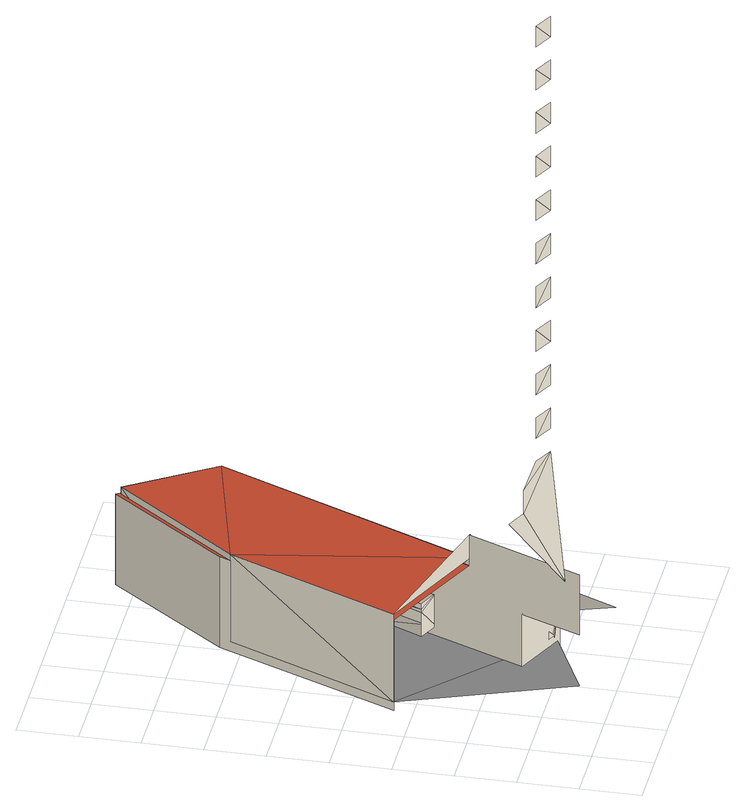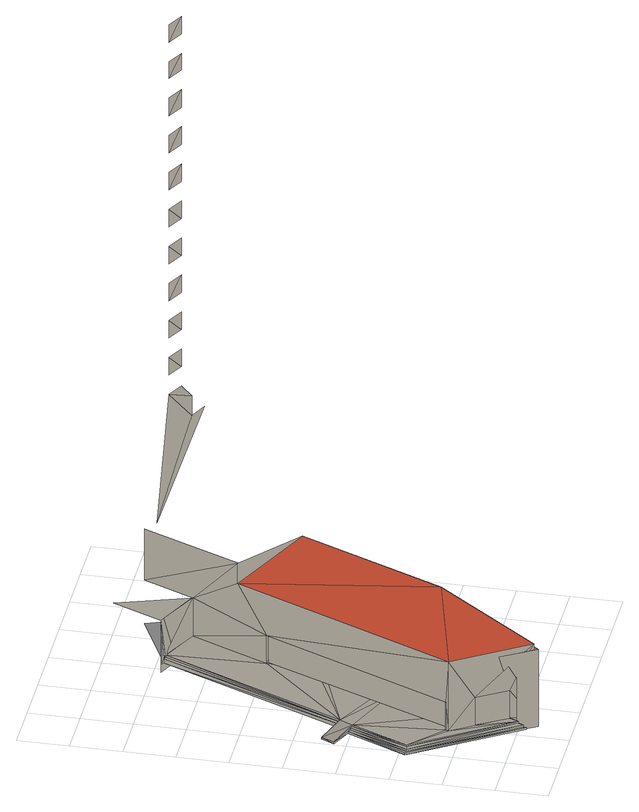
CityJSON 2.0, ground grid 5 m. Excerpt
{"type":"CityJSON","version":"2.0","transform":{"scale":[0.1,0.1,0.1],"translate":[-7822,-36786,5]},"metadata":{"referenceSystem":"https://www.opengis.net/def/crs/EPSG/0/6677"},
"CityObjects":{
"building1":{"type":"Building","attributes":{"class":9999,"usage":401,"measuredHeight":98.4,"storeysAboveGround":21,"storeysBelowGround":0,"prefecture":13,"city":13103,"footprintArea":1985.17,"fireproofType":1001,"coverageRatio":80,"floorAreaRatio":600,"surveyYear":2021,"urbanPlanType":21,"areaClassificationType":22,"landUseType":212,"districts":"10","detailedUsage":"1210","floodRisk_description":10,"floodRisk_rank":1,"floodRisk_depth":0.08,"floodRisk_adminType":2,"floodRisk_scale":2,"meshCode":"53394509"},"geometry":[{"type":"MultiSurface","lod":"2","boundaries":[[[0,1,2]],[[3,4,1]],[[0,2,5]],[[6,7,8]],[[9,10,11]],[[12,13,14]],[[15,16,17]],[[18,19,20]],[[21,22,23]],[[24,25,26]],[[27,28,29]],[[30,31,32]],[[33,34,35]],[[7,6,36]],[[10,9,37]],[[12,14,38]],[[17,16,39]],[[19,18,40]],[[22,21,41]],[[25,24,42]],[[28,27,43]],[[31,30,44]],[[34,33,45]],[[3,1,0]],[[46,47,48]],[[46,49,50]],[[51,52,53]],[[49,52,54]],[[55,56,57,58]],[[51,59,60]],[[61,51,62]],[[54,50,49]],[[60,63,51]],[[64,65,66,61]],[[51,54,52]],[[46,50,67]],[[59,51,61]],[[59,68,60]],[[51,63,54]],[[59,69,70]],[[59,61,69]],[[69,71,47]],[[63,60,68]],[[69,61,71]],[[72,63,73]],[[63,72,74]],[[73,68,75]],[[76,77,78,79,53,66,65,80]],[[81,72,73]],[[68,73,63]],[[46,82,47]],[[68,83,75]],[[67,82,46]],[[72,81,84]],[[70,85,59]],[[69,85,70]],[[72,84,86]],[[87,69,47]],[[58,57,77,76,88]],[[68,59,89]],[[90,63,74]],[[63,91,54]],[[50,92,67]],[[91,50,54]],[[68,89,83]],[[89,93,83]],[[72,86,94]],[[58,88,95,55]],[[93,89,96]],[[59,85,89]],[[69,87,85]],[[87,47,82]],[[67,92,97]],[[98,67,97]],[[67,99,82]],[[89,100,96]],[[94,86,101]],[[90,102,63]],[[50,91,92]],[[102,91,63]],[[103,104,105]],[[98,106,67]],[[67,106,99]],[[94,101,107]],[[108,105,109]],[[105,110,103]],[[103,110,111]],[[100,89,112]],[[112,113,100]],[[104,103,94]],[[114,109,115]],[[105,108,110]],[[116,90,111]],[[87,89,85]],[[104,94,107]],[[110,116,111]],[[114,108,109]],[[110,97,92]],[[113,114,115]],[[87,117,89]],[[97,108,98]],[[108,97,110]],[[117,87,82]],[[112,118,119]],[[117,112,89]],[[92,120,110]],[[118,121,122]],[[123,98,108]],[[99,124,82]],[[125,113,112]],[[88,76,80,95]],[[123,108,126]],[[117,82,124]],[[90,116,102]],[[114,113,125]],[[127,126,108]],[[98,123,128]],[[116,110,120]],[[127,108,114]],[[91,120,92]],[[118,112,129]],[[128,130,98]],[[116,120,114]],[[121,118,129]],[[128,123,131]],[[114,120,127]],[[121,129,99]],[[102,116,114]],[[129,112,117]],[[126,127,132]],[[130,128,133]],[[112,119,134]],[[124,99,135]],[[120,132,127]],[[118,136,119]],[[102,114,125]],[[135,117,124]],[[132,120,91]],[[118,122,137]],[[99,129,135]],[[121,138,122]],[[132,102,125]],[[91,102,132]],[[123,126,136]],[[125,112,134]],[[99,106,121]],[[129,117,135]],[[106,98,130]],[[123,137,131]],[[126,132,134]],[[131,138,128]],[[138,133,128]],[[133,106,130]],[[134,132,125]],[[134,119,136]],[[137,136,118]],[[136,126,134]],[[137,122,138]],[[137,123,136]],[[139,138,121]],[[121,106,139]],[[137,138,131]],[[138,139,133]],[[139,106,133]]],"semantics":{"surfaces":[{"type":"WallSurface"},{"type":"GroundSurface"},{"type":"OuterFloorSurface"},{"type":"RoofSurface"},{"type":"OuterCeilingSurface"}],"values":[0,0,0,0,0,0,0,0,0,0,0,0,0,0,0,0,0,0,0,0,0,0,0,0,1,0,0,0,0,0,2,3,0,0,0,0,0,2,0,0,0,0,0,0,0,0,0,0,0,0,1,2,1,0,0,2,0,0,3,2,4,0,0,3,2,2,0,0,2,0,2,0,0,1,1,2,0,4,3,0,0,1,1,0,0,0,0,2,2,0,2,0,4,0,0,4,2,0,2,0,0,0,0,0,2,0,0,0,1,2,0,0,0,4,2,2,0,4,2,0,0,0,0,0,0,0,0,0,2,2,0,0,1,0,2,0,0,0,0,0,2,0,0,0,2,0,0,1,2,2,0,2,0,2,0,2,0,0,2,2,0,0,2,0]}}]}
},
"vertices":[
[58,45,248],[26,60,208],[26,60,229],[76,37,119],[8,68,208],[41,53,248],[58,45,288],[41,53,269],[41,53,288],[58,45,328],[41,53,309],[41,53,328],[41,53,389],[41,53,408],[58,45,408],[41,53,349],[41,53,368],[58,45,349],[58,45,448],[41,53,429],[41,53,448],[41,53,488],[58,45,469],[41,53,469],[41,53,528],[58,45,509],[41,53,509],[41,53,568],[58,45,549],[41,53,549],[41,53,607],[58,45,589],[41,53,589],[41,53,647],[58,45,628],[41,53,628],[58,45,269],[58,45,309],[58,45,389],[58,45,368],[58,45,429],[58,45,488],[58,45,528],[58,45,568],[58,45,607],[58,45,647],[36,166,17],[153,59,17],[88,28,17],[36,166,97],[100,309,97],[111,78,64],[131,124,119],[88,28,64],[131,124,97],[104,318,8],[38,166,8],[38,166,91],[104,318,91],[149,60,23],[111,78,23],[156,57,64],[134,8,64],[145,154,53],[156,57,8],[109,78,8],[109,78,64],[100,309,17],[145,154,23],[153,59,21],[149,60,21],[156,57,17],[127,162,48],[127,162,45],[127,162,53],[127,162,23],[225,345,91],[130,124,91],[130,124,119],[88,28,119],[225,345,8],[145,200,45],[233,238,17],[145,200,23],[149,209,45],[230,240,21],[175,267,45],[233,238,21],[181,417,91],[230,240,23],[205,335,53],[229,342,97],[182,413,97],[149,209,23],[205,335,48],[181,417,8],[175,267,23],[182,413,17],[196,393,17],[242,250,17],[179,276,23],[179,276,45],[228,339,53],[176,349,48],[197,339,45],[176,349,45],[269,309,17],[205,335,45],[196,393,23],[176,349,23],[196,393,53],[176,349,53],[236,253,23],[205,335,23],[213,362,23],[197,339,23],[213,362,53],[257,228,19],[239,252,21],[236,253,21],[215,364,53],[242,250,19],[239,252,19],[200,402,21],[257,228,17],[228,339,23],[200,402,23],[215,364,23],[202,407,19],[263,241,19],[203,410,17],[202,407,21],[229,342,23],[203,410,19],[261,309,23],[263,241,17],[261,309,21],[266,310,21],[266,310,19],[269,309,19]
]}
